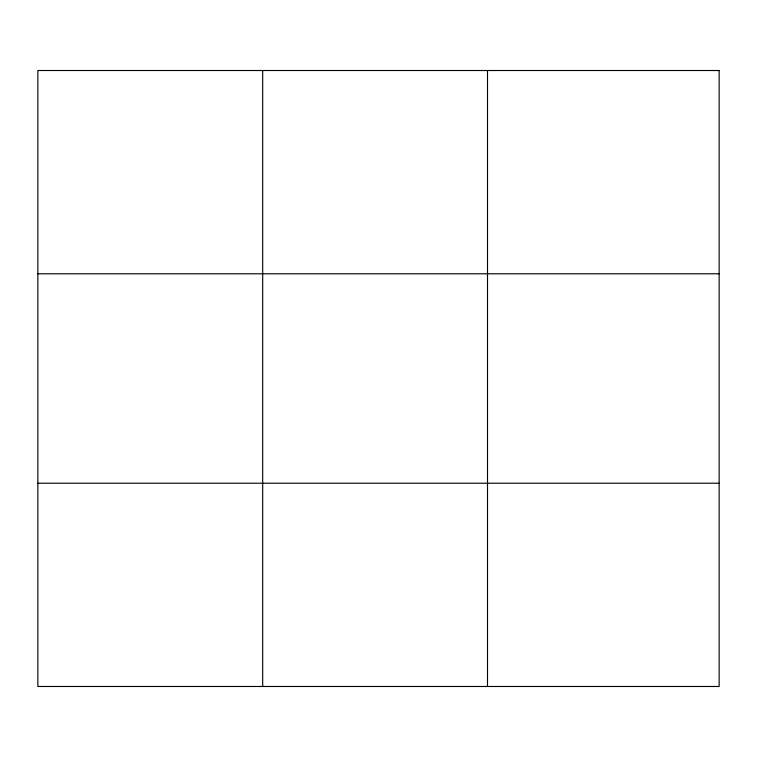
<?xml version="1.0" encoding="UTF-8"?>
<svg xmlns="http://www.w3.org/2000/svg" width="757" height="757" viewBox="0 0 757 757"><rect width="100%" height="100%" fill="white"/><g stroke="black" fill="none" stroke-linecap="round" stroke-linejoin="round"><path stroke-width="1.14" d="M262.679 686.485L262.679 70.515M487.508 686.485L487.508 70.515M37.85 273.788L719.15 273.788M37.85 483.212L719.15 483.212M719.15 70.515L719.15 686.485L37.85 686.485L37.85 70.515L719.15 70.515"/></g></svg>
